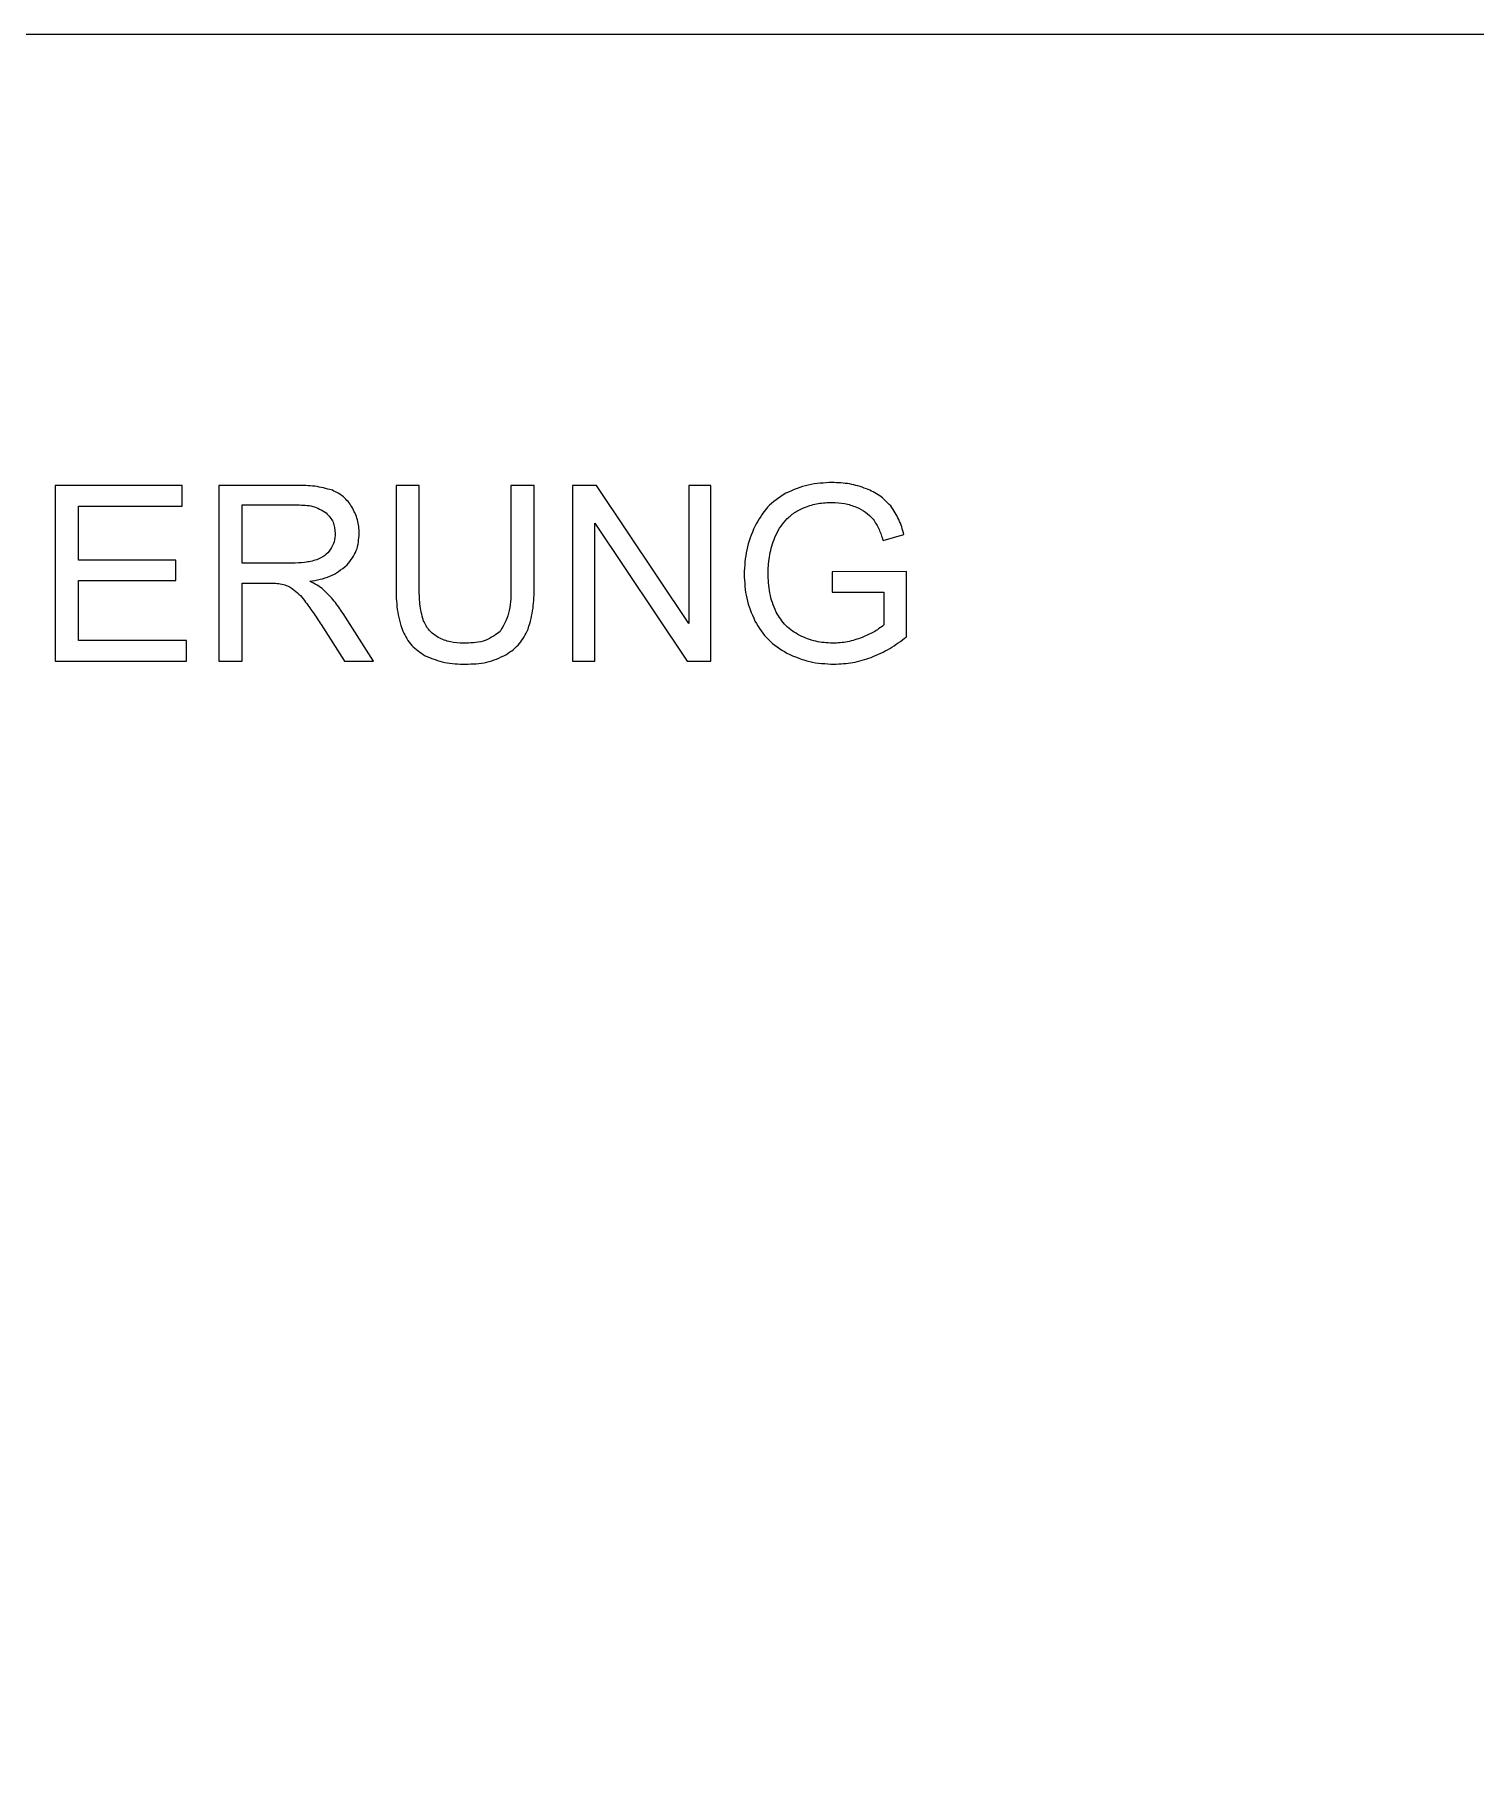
# Model space of a CAD drawing. Header units: millimetres. Extents: x -130 to 130, y -130 to 130.
# Drawn here: x -4.2 to 35.16, y 82.76 to 130 of the extents above; entities that cross this region are included whole.
import ezdxf

# ---------------------------------------------------------------- set-up
doc = ezdxf.new("R2010")
doc.units = ezdxf.units.MM
doc.header["$MEASUREMENT"] = 0

msp = doc.modelspace()

# ---------------------------------------------------------------- linework, layer by layer
at = {"color": 5}
for p, q in [((0.833, 117.685), (0.833, 112.887)), ((2.961, 117.685), (0.833, 117.685)), ((6.309, 117.685), (5.674, 117.685)), ((5.674, 117.685), (5.674, 114.913)), ((6.309, 114.916), (6.309, 117.685)), ((8.812, 117.685), (8.812, 114.916)), ((9.447, 117.685), (8.812, 117.685)), ((9.447, 114.913), (9.447, 117.685)), ((1.468, 115.568), (1.468, 117.155)), ((1.468, 117.155), (2.987, 117.155)), ((18.978, 116.186), (19.551, 116.343)), ((2.833, 115.568), (1.468, 115.568)), ((19.623, 115.335), (17.59, 115.332)), ((17.59, 115.332), (17.59, 114.769)), ((19.623, 113.555), (19.623, 115.335)), ((1.468, 115.018), (2.204, 115.018)), ((1.468, 112.887), (1.468, 115.018)), ((17.59, 114.769), (19.001, 114.769)), ((19.001, 114.769), (19.001, 113.876)), ((3.628, 113.885), (4.263, 112.887)), ((5.062, 112.887), (4.227, 114.193)), ((0.833, 112.887), (1.468, 112.887)), ((4.263, 112.887), (5.062, 112.887))]:
    msp.add_line(p, q, dxfattribs=at)
at = {"color": 1}
msp.add_lwpolyline([(130, -130), (130, 130), (-130, 130), (-130, -130)], close=True, dxfattribs=at)
at = {"color": 5}
for points in [[(-0.345, 115.087), (-0.345, 115.649), (-2.999, 115.649), (-2.999, 117.119), (-0.165, 117.119), (-0.165, 117.685), (-3.634, 117.685), (-3.634, 112.887), (-0.054, 112.887), (-0.054, 113.453), (-2.999, 113.453), (-2.999, 115.087)], [(14.278, 112.887), (14.278, 117.685), (13.669, 117.685), (13.669, 113.918), (11.149, 117.685), (10.498, 117.685), (10.498, 112.887), (11.107, 112.887), (11.107, 116.657), (13.627, 112.887)]]:
    msp.add_lwpolyline(points, close=True, dxfattribs=at)
for points, knots in [([(3.936, 117.554), (3.754, 117.605), (3.623, 117.642), (3.292, 117.683), (3.126, 117.684), (2.961, 117.685)], [0, 0, 0, 0, 0.0565751, 0.0565751, 0.1113652, 0.1113652, 0.1113652, 0.1113652]), ([(17.587, 117.767), (17.366, 117.757), (17.146, 117.747), (16.723, 117.65), (16.534, 117.567), (16.32, 117.472)], [0, 0, 0, 0, 0.0661792, 0.0661792, 0.132521, 0.132521, 0.132521, 0.132521]), ([(18.526, 117.597), (18.365, 117.651), (18.222, 117.7), (17.908, 117.755), (17.748, 117.761), (17.587, 117.767)], [0, 0, 0, 0, 0.0511314, 0.0511314, 0.102139, 0.102139, 0.102139, 0.102139]), ([(4.469, 117.099), (4.4, 117.198), (4.33, 117.296), (4.152, 117.449), (4.048, 117.5), (3.936, 117.554)], [0, 0, 0, 0, 0.03619706, 0.03619706, 0.07241938, 0.07241938, 0.07241938, 0.07241938]), ([(16.32, 117.472), (16.136, 117.352), (15.965, 117.241), (15.685, 116.938), (15.58, 116.754), (15.476, 116.569)], [0, 0, 0, 0, 0.0660866, 0.0660866, 0.1321135, 0.1321135, 0.1321135, 0.1321135]), ([(16.837, 117.089), (16.97, 117.135), (17.08, 117.172), (17.332, 117.216), (17.461, 117.22), (17.59, 117.224)], [0, 0, 0, 0, 0.0420837, 0.0420837, 0.08389997, 0.08389997, 0.08389997, 0.08389997]), ([(17.59, 117.224), (17.704, 117.219), (17.817, 117.215), (18.038, 117.173), (18.139, 117.136), (18.251, 117.096)], [0, 0, 0, 0, 0.03406844, 0.03406844, 0.06819274, 0.06819274, 0.06819274, 0.06819274]), ([(19.187, 117.129), (19.086, 117.236), (18.999, 117.329), (18.777, 117.484), (18.652, 117.54), (18.526, 117.597)], [0, 0, 0, 0, 0.04418342, 0.04418342, 0.08821216, 0.08821216, 0.08821216, 0.08821216]), ([(2.987, 117.155), (3.127, 117.152), (3.267, 117.149), (3.532, 117.08), (3.631, 117.019), (3.766, 116.936)], [0, 0, 0, 0, 0.04205545, 0.04205545, 0.08524467, 0.08524467, 0.08524467, 0.08524467]), ([(3.766, 116.936), (3.84, 116.855), (3.912, 116.777), (3.994, 116.591), (4.004, 116.483), (4.014, 116.376)], [0, 0, 0, 0, 0.03278779, 0.03278779, 0.06557195, 0.06557195, 0.06557195, 0.06557195]), ([(4.669, 116.376), (4.661, 116.504), (4.653, 116.631), (4.587, 116.872), (4.529, 116.984), (4.469, 117.099)], [0, 0, 0, 0, 0.03834535, 0.03834535, 0.07669625, 0.07669625, 0.07669625, 0.07669625]), ([(16.022, 116.268), (16.063, 116.355), (16.103, 116.439), (16.203, 116.597), (16.263, 116.67), (16.324, 116.743)], [0, 0, 0, 0, 0.02878646, 0.02878646, 0.05756881, 0.05756881, 0.05756881, 0.05756881]), ([(16.324, 116.743), (16.404, 116.82), (16.475, 116.887), (16.647, 117.002), (16.742, 117.046), (16.837, 117.089)], [0, 0, 0, 0, 0.03356315, 0.03356315, 0.06701734, 0.06701734, 0.06701734, 0.06701734]), ([(18.251, 117.096), (18.339, 117.055), (18.426, 117.014), (18.58, 116.904), (18.639, 116.839), (18.709, 116.762)], [0, 0, 0, 0, 0.02891822, 0.02891822, 0.05798259, 0.05798259, 0.05798259, 0.05798259]), ([(18.709, 116.762), (18.774, 116.662), (18.825, 116.584), (18.913, 116.39), (18.946, 116.288), (18.978, 116.186)], [0, 0, 0, 0, 0.03582851, 0.03582851, 0.07113302, 0.07113302, 0.07113302, 0.07113302]), ([(19.551, 116.343), (19.51, 116.484), (19.47, 116.624), (19.35, 116.888), (19.277, 116.996), (19.187, 117.129)], [0, 0, 0, 0, 0.04382776, 0.04382776, 0.08800818, 0.08800818, 0.08800818, 0.08800818]), ([(4.014, 116.376), (4.009, 116.299), (4.003, 116.223), (3.961, 116.079), (3.924, 116.011), (3.887, 115.944)], [0, 0, 0, 0, 0.0232903, 0.0232903, 0.04657935, 0.04657935, 0.04657935, 0.04657935]), ([(4.338, 115.515), (4.439, 115.646), (4.534, 115.769), (4.644, 116.056), (4.656, 116.216), (4.669, 116.376)], [0, 0, 0, 0, 0.04952611, 0.04952611, 0.09902681, 0.09902681, 0.09902681, 0.09902681]), ([(15.476, 116.569), (15.388, 116.356), (15.304, 116.151), (15.208, 115.715), (15.196, 115.489), (15.185, 115.263)], [0, 0, 0, 0, 0.069248, 0.069248, 0.1384802, 0.1384802, 0.1384802, 0.1384802]), ([(15.839, 115.303), (15.846, 115.468), (15.853, 115.633), (15.913, 115.956), (15.966, 116.106), (16.022, 116.268)], [0, 0, 0, 0, 0.04968026, 0.04968026, 0.09939889, 0.09939889, 0.09939889, 0.09939889]), ([(3.887, 115.944), (3.834, 115.877), (3.787, 115.817), (3.662, 115.722), (3.588, 115.689), (3.514, 115.656)], [0, 0, 0, 0, 0.02552149, 0.02552149, 0.05099907, 0.05099907, 0.05099907, 0.05099907]), ([(3.514, 115.656), (3.387, 115.623), (3.294, 115.598), (3.064, 115.57), (2.948, 115.569), (2.833, 115.568)], [0, 0, 0, 0, 0.03925246, 0.03925246, 0.07750711, 0.07750711, 0.07750711, 0.07750711]), ([(3.317, 115.07), (3.507, 115.102), (3.696, 115.135), (4.041, 115.279), (4.17, 115.382), (4.338, 115.515)], [0, 0, 0, 0, 0.0576181, 0.0576181, 0.116187, 0.116187, 0.116187, 0.116187]), ([(16.058, 114.229), (15.983, 114.419), (15.921, 114.571), (15.851, 114.932), (15.845, 115.117), (15.839, 115.303)], [0, 0, 0, 0, 0.0612292, 0.0612292, 0.1218995, 0.1218995, 0.1218995, 0.1218995]), ([(2.204, 115.018), (2.264, 115.018), (2.323, 115.018), (2.444, 115.011), (2.491, 115.004), (2.558, 114.995)], [0, 0, 0, 0, 0.01775861, 0.01775861, 0.03645622, 0.03645622, 0.03645622, 0.03645622]), ([(2.558, 114.995), (2.611, 114.979), (2.659, 114.965), (2.755, 114.922), (2.801, 114.895), (2.846, 114.867)], [0, 0, 0, 0, 0.01660391, 0.01660391, 0.03318639, 0.03318639, 0.03318639, 0.03318639]), ([(2.846, 114.867), (2.915, 114.814), (2.966, 114.775), (3.074, 114.666), (3.122, 114.606), (3.17, 114.546)], [0, 0, 0, 0, 0.02610159, 0.02610159, 0.05149124, 0.05149124, 0.05149124, 0.05149124]), ([(3.7, 114.831), (3.633, 114.884), (3.582, 114.923), (3.453, 115.003), (3.385, 115.037), (3.317, 115.07)], [0, 0, 0, 0, 0.02563129, 0.02563129, 0.05072138, 0.05072138, 0.05072138, 0.05072138]), ([(4.227, 114.193), (4.149, 114.308), (4.071, 114.422), (3.896, 114.636), (3.806, 114.726), (3.7, 114.831)], [0, 0, 0, 0, 0.04157083, 0.04157083, 0.08331607, 0.08331607, 0.08331607, 0.08331607]), ([(5.674, 114.913), (5.677, 114.708), (5.68, 114.503), (5.738, 114.096), (5.789, 113.93), (5.857, 113.709)], [0, 0, 0, 0, 0.0615811, 0.0615811, 0.1245446, 0.1245446, 0.1245446, 0.1245446]), ([(6.423, 113.993), (6.378, 114.166), (6.345, 114.289), (6.31, 114.604), (6.309, 114.76), (6.309, 114.916)], [0, 0, 0, 0, 0.0535989, 0.0535989, 0.1050712, 0.1050712, 0.1050712, 0.1050712]), ([(8.812, 114.916), (8.813, 114.699), (8.813, 114.481), (8.722, 114.06), (8.637, 113.91), (8.515, 113.696)], [0, 0, 0, 0, 0.0652544, 0.0652544, 0.1340028, 0.1340028, 0.1340028, 0.1340028]), ([(9.284, 113.764), (9.345, 113.976), (9.39, 114.135), (9.442, 114.523), (9.445, 114.718), (9.447, 114.913)], [0, 0, 0, 0, 0.0661376, 0.0661376, 0.1308572, 0.1308572, 0.1308572, 0.1308572]), ([(15.185, 115.263), (15.195, 115.041), (15.206, 114.819), (15.303, 114.392), (15.387, 114.197), (15.479, 113.984)], [0, 0, 0, 0, 0.0667439, 0.0667439, 0.1335628, 0.1335628, 0.1335628, 0.1335628]), ([(3.17, 114.546), (3.261, 114.424), (3.328, 114.335), (3.482, 114.111), (3.555, 113.998), (3.628, 113.885)], [0, 0, 0, 0, 0.04583495, 0.04583495, 0.09033524, 0.09033524, 0.09033524, 0.09033524]), ([(6.822, 113.538), (6.736, 113.597), (6.65, 113.655), (6.516, 113.807), (6.47, 113.899), (6.423, 113.993)], [0, 0, 0, 0, 0.03129082, 0.03129082, 0.06258365, 0.06258365, 0.06258365, 0.06258365]), ([(15.479, 113.984), (15.59, 113.802), (15.7, 113.623), (15.991, 113.33), (16.17, 113.218), (16.35, 113.106)], [0, 0, 0, 0, 0.0638688, 0.0638688, 0.1277364, 0.1277364, 0.1277364, 0.1277364]), ([(16.703, 113.588), (16.567, 113.669), (16.436, 113.748), (16.221, 113.962), (16.14, 114.096), (16.058, 114.229)], [0, 0, 0, 0, 0.04756886, 0.04756886, 0.09513133, 0.09513133, 0.09513133, 0.09513133]), ([(19.001, 113.876), (18.897, 113.797), (18.819, 113.738), (18.617, 113.625), (18.511, 113.58), (18.405, 113.535)], [0, 0, 0, 0, 0.03899057, 0.03899057, 0.07719454, 0.07719454, 0.07719454, 0.07719454]), ([(5.857, 113.709), (5.93, 113.568), (6.002, 113.431), (6.206, 113.208), (6.337, 113.123), (6.469, 113.038)], [0, 0, 0, 0, 0.04759566, 0.04759566, 0.09518673, 0.09518673, 0.09518673, 0.09518673]), ([(7.516, 113.378), (7.395, 113.383), (7.274, 113.387), (7.042, 113.439), (6.942, 113.484), (6.822, 113.538)], [0, 0, 0, 0, 0.03630091, 0.03630091, 0.072826, 0.072826, 0.072826, 0.072826]), ([(8.515, 113.696), (8.346, 113.575), (8.223, 113.486), (7.883, 113.386), (7.7, 113.382), (7.516, 113.378)], [0, 0, 0, 0, 0.0620776, 0.0620776, 0.1224966, 0.1224966, 0.1224966, 0.1224966]), ([(8.691, 113.07), (8.819, 113.162), (8.946, 113.253), (9.145, 113.484), (9.211, 113.617), (9.284, 113.764)], [0, 0, 0, 0, 0.04704353, 0.04704353, 0.09415735, 0.09415735, 0.09415735, 0.09415735]), ([(17.6, 113.378), (17.444, 113.387), (17.289, 113.395), (16.99, 113.465), (16.847, 113.526), (16.703, 113.588)], [0, 0, 0, 0, 0.04675197, 0.04675197, 0.09350424, 0.09350424, 0.09350424, 0.09350424]), ([(18.405, 113.535), (18.275, 113.49), (18.144, 113.444), (17.876, 113.392), (17.74, 113.385), (17.6, 113.378)], [0, 0, 0, 0, 0.04144253, 0.04144253, 0.08288855, 0.08288855, 0.08288855, 0.08288855]), ([(18.657, 112.992), (18.838, 113.071), (19.001, 113.142), (19.322, 113.33), (19.472, 113.442), (19.623, 113.555)], [0, 0, 0, 0, 0.059136, 0.059136, 0.1181734, 0.1181734, 0.1181734, 0.1181734]), ([(6.469, 113.038), (6.665, 112.956), (6.819, 112.891), (7.19, 112.816), (7.381, 112.811), (7.572, 112.805)], [0, 0, 0, 0, 0.0636257, 0.0636257, 0.1264918, 0.1264918, 0.1264918, 0.1264918]), ([(7.572, 112.805), (7.768, 112.812), (7.964, 112.818), (8.34, 112.903), (8.495, 112.977), (8.691, 113.07)], [0, 0, 0, 0, 0.0588365, 0.0588365, 0.1184044, 0.1184044, 0.1184044, 0.1184044]), ([(16.35, 113.106), (16.562, 113.013), (16.76, 112.927), (17.189, 112.828), (17.412, 112.817), (17.636, 112.805)], [0, 0, 0, 0, 0.0696465, 0.0696465, 0.1392353, 0.1392353, 0.1392353, 0.1392353]), ([(17.636, 112.805), (17.812, 112.813), (17.985, 112.821), (18.325, 112.883), (18.491, 112.938), (18.657, 112.992)], [0, 0, 0, 0, 0.0527595, 0.0527595, 0.1055175, 0.1055175, 0.1055175, 0.1055175])]:
    msp.add_open_spline(points, degree=3, knots=knots, dxfattribs=at)

doc.saveas('drawing.dxf')
